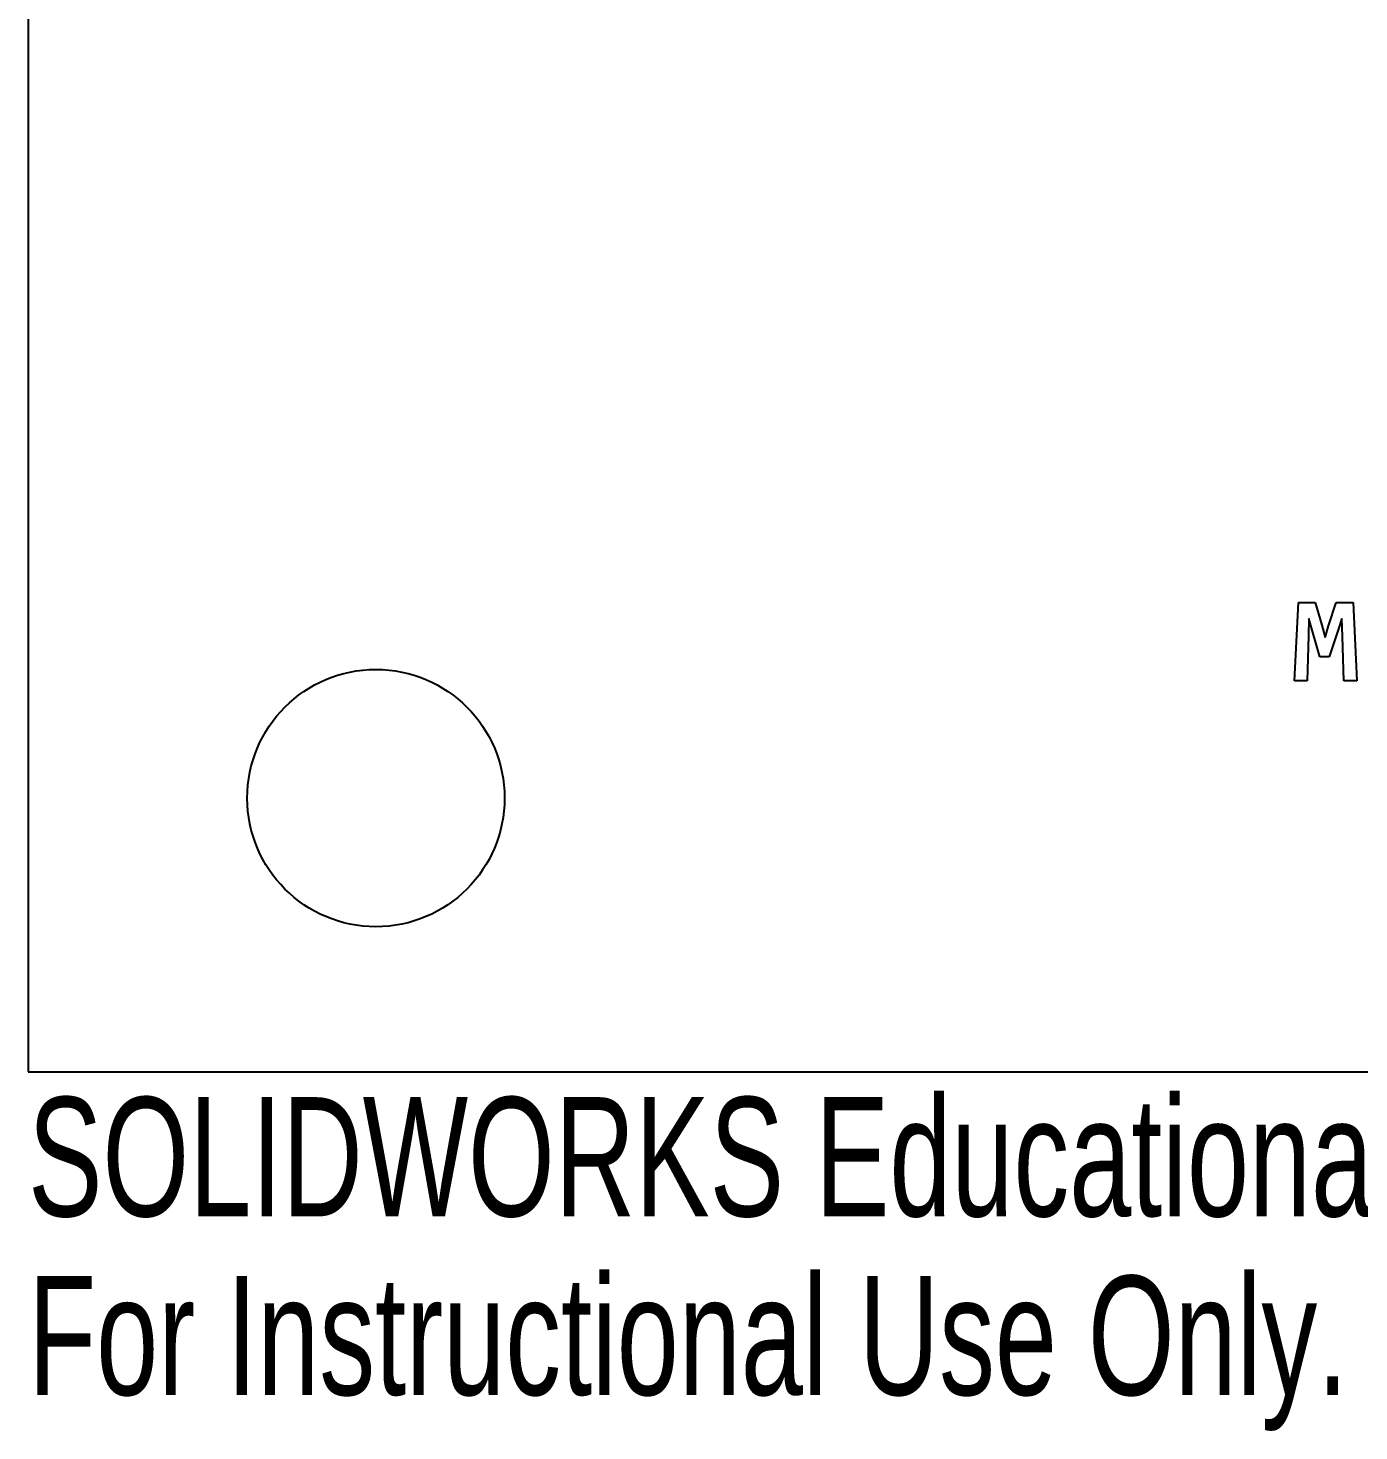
# Model space of a CAD drawing. Header units: inches. Extents: x -5.1 to 5.1, y -2.5 to 2.
# Drawn here: x -5.118 to -2.992, y -2.527 to -0.287 of the extents above; entities that cross this region are included whole.
import ezdxf

# ---------------------------------------------------------------- set-up
doc = ezdxf.new("R2010")
doc.units = ezdxf.units.IN
doc.header["$MEASUREMENT"] = 0
doc.styles.add('SLDTEXTSTYLE0', font='TXT', dxfattribs={"width": 0.7})

msp = doc.modelspace()

# ---------------------------------------------------------------- linework, layer by layer
at = {"color": 7, "linetype": 'Continuous', "lineweight": 25}
for p, q in [((-5.1181, 1.954), (-5.1181, -1.954)), ((-3.0951, -1.329), (-3.0888, -1.204)), ((-3.0888, -1.204), (-3.0622, -1.204)), ((-3.0622, -1.204), (-3.0514, -1.2401)), ((-3.0408, -1.2412), (-3.0288, -1.204)), ((-3.0288, -1.204), (-3.0018, -1.204)), ((-3.0018, -1.204), (-2.9955, -1.329)), ((-3.0722, -1.2299), (-3.0729, -1.2576)), ((-3.0546, -1.291), (-3.0722, -1.2299)), ((-3.0195, -1.2299), (-3.0256, -1.2479)), ((-3.0186, -1.2582), (-3.0195, -1.2299)), ((-3.0514, -1.2401), (-3.0462, -1.2603)), ((-3.0462, -1.2603), (-3.0408, -1.2412)), ((-3.0256, -1.2479), (-3.0399, -1.291)), ((-3.0729, -1.2576), (-3.0752, -1.329)), ((-3.0162, -1.329), (-3.0186, -1.2582)), ((-3.0399, -1.291), (-3.0546, -1.291)), ((-3.0752, -1.329), (-3.0951, -1.329)), ((-2.9955, -1.329), (-3.0162, -1.329)), ((-5.1181, -1.954), (5.1181, -1.954))]:
    msp.add_line(p, q, dxfattribs=at)
msp.add_circle((-4.5625, -1.5165), 0.2055, dxfattribs=at)

# ---------------------------------------------------------------- texts
at = {"color": 7, "linetype": 'Continuous', "char_height": 0.1903, "attachment_point": 1, "style": 'SLDTEXTSTYLE0'}
for s, insert in [('SOLIDWORKS Educational Product.', (-5.1181, -1.9942)), ('For Instructional Use Only.', (-5.1181, -2.2796))]:
    msp.add_mtext(s, dxfattribs=dict(at, insert=insert))

doc.saveas('drawing.dxf')
